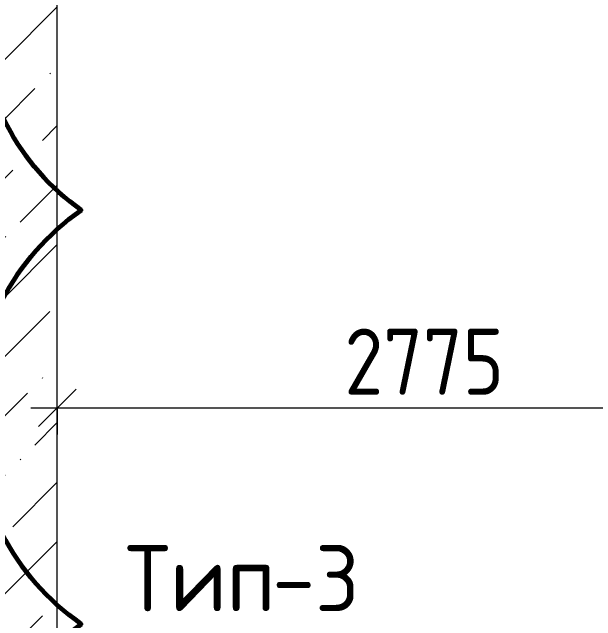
# Model space of a CAD drawing. Header units: millimetres. Extents: x -60946 to 138510, y -262288 to 24501.
# Drawn here: x 45639 to 47846, y -94432 to -92131 of the extents above; entities that cross this region are included whole.
import ezdxf

# ---------------------------------------------------------------- set-up
doc = ezdxf.new("R2010")
doc.units = ezdxf.units.MM
doc.linetypes.add('ADSK_Линия сетки', pattern=[25, 20, -2.5, 0, -2.5])
for name, color, linetype, lineweight in [('2)Тип-3', 7, 'Continuous', 60), ('Оси', 7, 'Continuous', 9), ('Размеры', 7, 'Continuous', 9), ('Стены наружные', 7, 'Continuous', 18)]:
    doc.layers.add(name, color=color, linetype=linetype, lineweight=lineweight)
doc.styles.add('GOST Common_2', font='', dxfattribs={"width": 0.9, "height": 250})
doc.styles.add('GOST Common_4', font='', dxfattribs={"height": 250})
doc.styles.get('GOST Common_2').set_extended_font_data('GOST Common')
doc.styles.get('GOST Common_4').set_extended_font_data('GOST Common')
doc.dimstyles.new('ADSK_Основной_2_0_3', dxfattribs={"dimscale": 304.8, "dimtxt": 201.142999, "dimasz": 0.463911, "dimexe": 0.328084, "dimexo": 0.328084, "dimgap": 0.164042, "dimtad": 1, "dimdec": 3, "dimrnd": 0.001, "dimdsep": 46, "dimtxsty": 'GOST Common_2', "dimblk1": 'OBLIQUE', "dimblk2": 'OBLIQUE', "dimsah": 1, "dimcen": 0.09, "dimdle": 0.328084, "dimazin": 2, "dimtfac": 1, "dimtdec": 4, "dimtix": 1, "dimtmove": 0, "dimatfit": 3, "dimfxl": 1, "dimtvp": 1, "dimtolj": 1, "dimtzin": 0, "dimlwd": 20, "dimlwe": 20, "dimarcsym": 2})

# ---------------------------------------------------------------- blocks, each defined once
blk = doc.blocks.new('_Oblique')
at = {"color": 0, "linetype": 'ByBlock', "lineweight": -2}
blk.add_line((-0.5, -0.5), (0.5, 0.5), dxfattribs=at)
blk = doc.blocks.new('*D5026')
at = {"layer": 'Defpoints', "color": 0, "transparency": 16777216}
for p in [(45809.4, -93527.2), (48584.4, -93627.2), (48584.4, -93944.1)]:
    blk.add_point(p, dxfattribs=at)
at = {"layer": 'Размеры', "color": 0, "lineweight": 20, "transparency": 16777216}
for p, q in [((48584.4, -93844.1), (48584.4, -93527.2)), ((45709.4, -93627.2), (48684.4, -93627.2)), ((45809.4, -93627.2), (45809.4, -93727.2))]:
    blk.add_line(p, q, dxfattribs=at)
at = {"layer": 'Размеры', "color": 0, "lineweight": 20, "transparency": 16777216, "xscale": 141.4, "yscale": 141.4, "zscale": 141.4, "rotation": 180}
blk.add_blockref('_Oblique', (45809.4, -93627.2), dxfattribs=at)
at = {"layer": 'Размеры', "color": 0, "lineweight": 20, "transparency": 16777216, "xscale": 141.4, "yscale": 141.4, "zscale": 141.4}
blk.add_blockref('_Oblique', (48584.4, -93627.2), dxfattribs=at)
at = {"layer": 'Размеры', "color": 0, "lineweight": 9, "transparency": 16777216, "insert": (47196.9, -93452.2), "char_height": 250, "width": 605.475, "attachment_point": 5, "style": 'GOST Common_2'}
blk.add_mtext('\\A1;2775', dxfattribs=at)

msp = doc.modelspace()

# ---------------------------------------------------------------- hatches: boundary and pattern name
at = {"layer": 'Стены наружные', "lineweight": 9}
h = msp.add_hatch(dxfattribs=at)
h.set_pattern_fill('FP_2', color=256, style=0, pattern_type=2)
h.set_pattern_definition([(45, (9.36, -97949.04), (84.18955, 308.69595), [396.875, -79.375, 3.353, -76.022])])
h.paths.add_polyline_path([(45609.3615, -95344.0666), (45809.3615, -95344.0666), (45809.3615, -86744.0666), (45609.3615, -86744.0666), (45609.3615, -95144.0666)])

# ---------------------------------------------------------------- linework, layer by layer
at = {"layer": '2)Тип-3', "color": 5}
msp.add_lwpolyline([(45900.1465, -96979.6528, -0.52056705), (45900.1465, -94444.5667, -0.52056705), (45900.1465, -92879.4817, -0.52056705), (45900.1465, -91418.9976, -0.52056705), (47419.7204, -90968.654, -0.52056705), (50091.1438, -90968.654, -0.52056705), (52465.7285, -90968.654, -0.52056705), (52559.119, -92376.4624, -0.52056705), (52559.119, -94202.0985, -0.52056705), (52559.119, -96909.5198, -0.52056705), (50493.2885, -96979.6528, -0.52056705), (47987.3318, -96979.6528, -0.52056705)], format="xyb", close=True, dxfattribs=at)
at = {"layer": 'Оси', "linetype": 'ADSK_Линия сетки', "lineweight": 5}
msp.add_line((45809.3615, -108922.9178), (45809.3615, -87921.5904), dxfattribs=at)
at = {"layer": 'Стены наружные', "lineweight": 9}
msp.add_line((45809.3615, -95219.0666), (45809.3615, -91444.0666), dxfattribs=at)

# ---------------------------------------------------------------- texts
at = {"layer": '2)Тип-3', "color": 116, "lineweight": 30, "true_color": 0x008040, "char_height": 250, "attachment_point": 1, "style": 'GOST Common_4'}
for s, insert, width in [('Тип', (46066.4437, -94145.6971), 673.4175), ('-3', (46622.0687, -94145.6971), 432.91125)]:
    msp.add_mtext(s, dxfattribs=dict(at, insert=insert, width=width))

# ---------------------------------------------------------------- dimensions: what is measured, and where the dimension line sits
at = {"layer": 'Размеры', "lineweight": 9}
dim = msp.add_linear_dim(base=(48584.3615, -93627.155), p1=(45809.3615, -93527.1701), p2=(48584.3615, -93944.0666), dimstyle='ADSK_Основной_2_0_3', override={"dimpost": '<>', "dimfxl": 2806.141065}, dxfattribs=at)
dim.commit()
dim.dimension.update_dxf_attribs({"geometry": '*D5026', "text_midpoint": (47196.8615, -93452.155)})

doc.saveas('drawing.dxf')
